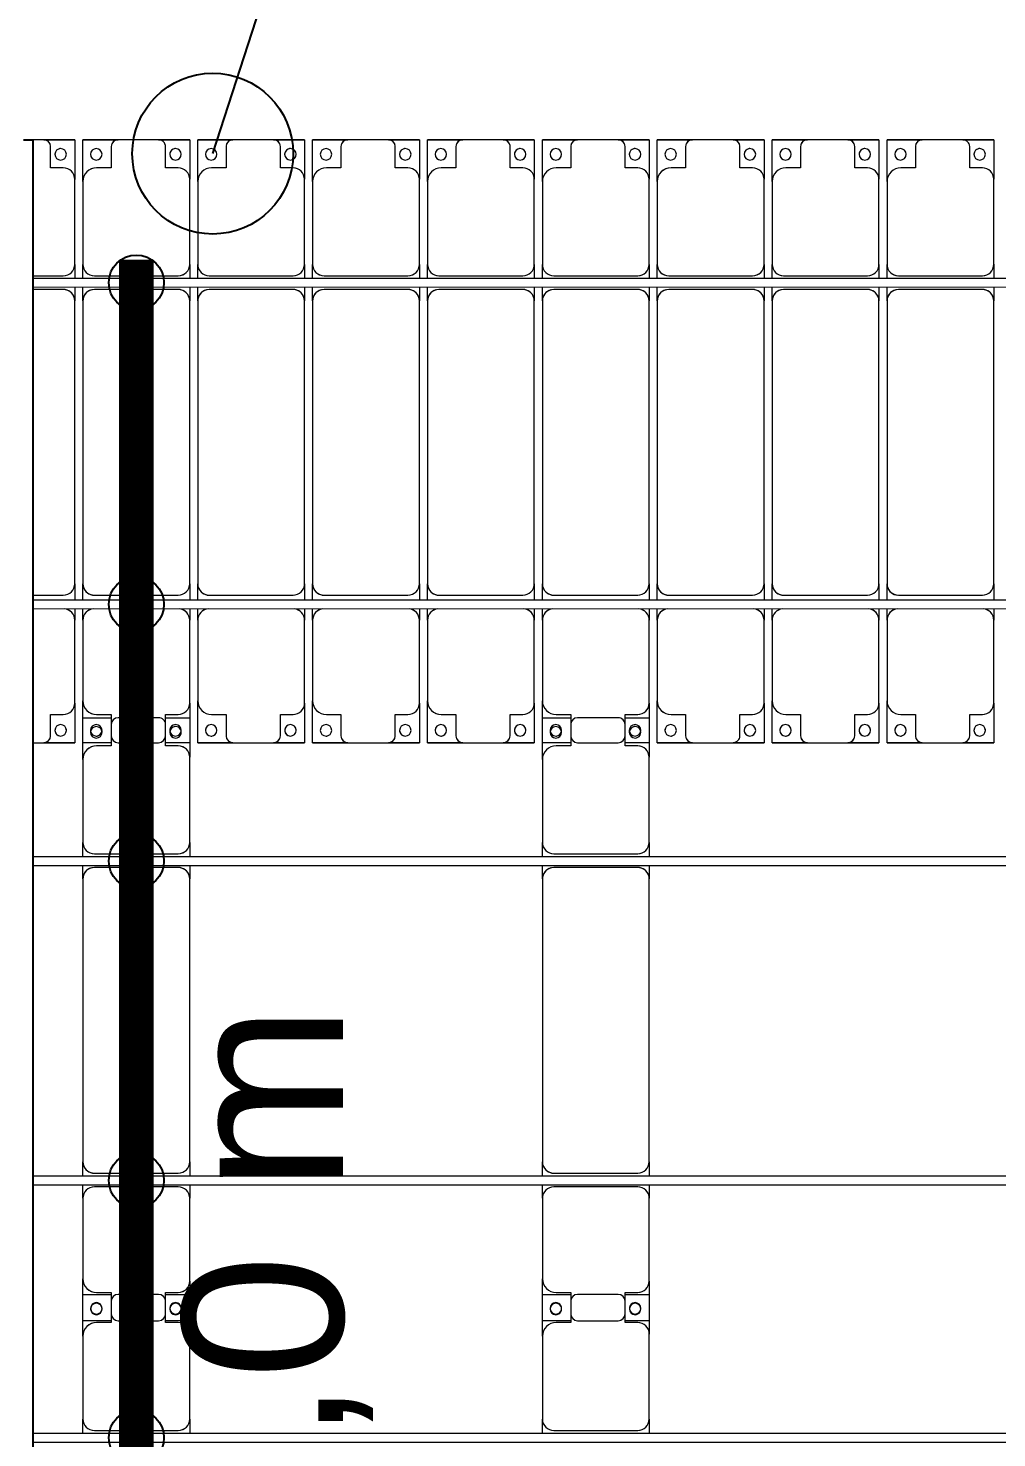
# Model space of a CAD drawing. Header units: millimetres. Extents: x -496478 to -186190, y -204059 to -87354.
# Drawn here: x -397212 to -392996, y -100933 to -94798 of the extents above; entities that cross this region are included whole.
import ezdxf

# ---------------------------------------------------------------- set-up
doc = ezdxf.new("R2010")
doc.units = ezdxf.units.MM
for name, color, linetype, lineweight in [('A-DETL-MBND', 5, 'Continuous', 9), ('A-GENM', 13, 'Continuous', 9), ('S-BEAM', 12, 'Continuous', 9)]:
    doc.layers.add(name, color=color, linetype=linetype, lineweight=lineweight)
for name, color, linetype in [('GC-BICH NEO', 6, 'Continuous'), ('GC-DAY NEO', 5, 'Continuous'), ('GC-GHI CHU', 2, 'Continuous'), ('GC-HOP 40x60 GIA CUONG', 1, 'Continuous')]:
    doc.layers.add(name, color=color, linetype=linetype)
doc.styles.add('GC_VN', font='arial.ttf')

# ---------------------------------------------------------------- blocks, each defined once
blk = doc.blocks.new('Dải phao đi lại kèm đỡ invester - DẢI PHAO ĐI LẠI-V1-BỐ TRÍ KHUNG KẾT CẤU BÈ PIN 01')
at = {"layer": 'A-DETL-MBND', "color": 8}
for p, q in [((41588.2, 1312.2), (41540, 1312.2)), ((41588.2, 1312.2), (41723.4, 1312.2)), ((41723.4, 1312.2), (41588.2, 1312.2)), ((41723.4, 1312.2), (41723.4, 1139.7)), ((41758.4, 1312.2), (41911.8, 1312.2)), ((41758.4, 1129.7), (41758.4, 1312.2)), ((41911.8, 1312.2), (41758.4, 1312.2)), ((42088.2, 1312.2), (41911.8, 1312.2)), ((42088.2, 1312.2), (42223.4, 1312.2)), ((42223.4, 1312.2), (42088.2, 1312.2)), ((42223.4, 1312.2), (42223.4, 1139.7)), ((42258.4, 1312.2), (42411.8, 1312.2)), ((42258.4, 1129.7), (42258.4, 1312.2)), ((42411.8, 1312.2), (42258.4, 1312.2)), ((42588.2, 1312.2), (42411.8, 1312.2)), ((42588.2, 1312.2), (42723.4, 1312.2)), ((42723.4, 1312.2), (42588.2, 1312.2)), ((42723.4, 1312.2), (42723.4, 1139.7)), ((42758.4, 1312.2), (42911.8, 1312.2)), ((42758.4, 1129.7), (42758.4, 1312.2)), ((42911.8, 1312.2), (42758.4, 1312.2)), ((43088.2, 1312.2), (42911.8, 1312.2)), ((43088.2, 1312.2), (43223.4, 1312.2)), ((43223.4, 1312.2), (43088.2, 1312.2)), ((43223.4, 1312.2), (43223.4, 1139.7)), ((43258.4, 1312.2), (43411.8, 1312.2)), ((43258.4, 1129.7), (43258.4, 1312.2)), ((43411.8, 1312.2), (43258.4, 1312.2)), ((43588.2, 1312.2), (43411.8, 1312.2)), ((43588.2, 1312.2), (43723.4, 1312.2)), ((43723.4, 1312.2), (43588.2, 1312.2)), ((43723.4, 1312.2), (43723.4, 1139.7)), ((43758.4, 1312.2), (43911.8, 1312.2)), ((43758.4, 1129.7), (43758.4, 1312.2)), ((43911.8, 1312.2), (43758.4, 1312.2)), ((44088.2, 1312.2), (43911.8, 1312.2)), ((44088.2, 1312.2), (44223.4, 1312.2)), ((44223.4, 1312.2), (44088.2, 1312.2)), ((44223.4, 1312.2), (44223.4, 1139.7)), ((44258.4, 1312.2), (44411.8, 1312.2)), ((44258.4, 1129.7), (44258.4, 1312.2)), ((44411.8, 1312.2), (44258.4, 1312.2)), ((44588.2, 1312.2), (44411.8, 1312.2)), ((44588.2, 1312.2), (44723.4, 1312.2)), ((44723.4, 1312.2), (44588.2, 1312.2)), ((44723.4, 1312.2), (44723.4, 1139.7)), ((44758.4, 1312.2), (44911.8, 1312.2)), ((44758.4, 1129.7), (44758.4, 1312.2)), ((44911.8, 1312.2), (44758.4, 1312.2)), ((45088.2, 1312.2), (44911.8, 1312.2)), ((45088.2, 1312.2), (45223.4, 1312.2)), ((45223.4, 1312.2), (45088.2, 1312.2)), ((45223.4, 1312.2), (45223.4, 1139.7)), ((45258.4, 1312.2), (45411.8, 1312.2)), ((45258.4, 1129.7), (45258.4, 1312.2)), ((45411.8, 1312.2), (45258.4, 1312.2)), ((45588.2, 1312.2), (45411.8, 1312.2)), ((45588.2, 1312.2), (45723.4, 1312.2)), ((45723.4, 1312.2), (45588.2, 1312.2)), ((45723.4, 1312.2), (45723.4, 1139.7)), ((41618.2, 1189.7), (41618.2, 1282.2)), ((41881.8, 1282.2), (41881.8, 1189.7)), ((42118.2, 1189.7), (42118.2, 1282.2)), ((42381.8, 1282.2), (42381.8, 1189.7)), ((42618.2, 1189.7), (42618.2, 1282.2)), ((42881.8, 1282.2), (42881.8, 1189.7)), ((43118.2, 1189.7), (43118.2, 1282.2)), ((43381.8, 1282.2), (43381.8, 1189.7)), ((43618.2, 1189.7), (43618.2, 1282.2)), ((43881.8, 1282.2), (43881.8, 1189.7)), ((44118.2, 1189.7), (44118.2, 1282.2)), ((44381.8, 1282.2), (44381.8, 1189.7)), ((44618.2, 1189.7), (44618.2, 1282.2)), ((44881.8, 1282.2), (44881.8, 1189.7)), ((45118.2, 1189.7), (45118.2, 1282.2)), ((45381.8, 1282.2), (45381.8, 1189.7)), ((45618.2, 1189.7), (45618.2, 1282.2)), ((41673.4, 1189.7), (41618.2, 1189.7)), ((41881.8, 1189.7), (41818.4, 1189.7)), ((42173.4, 1189.7), (42118.2, 1189.7)), ((42381.8, 1189.7), (42318.4, 1189.7)), ((42673.4, 1189.7), (42618.2, 1189.7)), ((42881.8, 1189.7), (42818.4, 1189.7)), ((43173.4, 1189.7), (43118.2, 1189.7)), ((43381.8, 1189.7), (43318.4, 1189.7)), ((43673.4, 1189.7), (43618.2, 1189.7)), ((43881.8, 1189.7), (43818.4, 1189.7)), ((44173.4, 1189.7), (44118.2, 1189.7)), ((44381.8, 1189.7), (44318.4, 1189.7)), ((44673.4, 1189.7), (44618.2, 1189.7)), ((44881.8, 1189.7), (44818.4, 1189.7)), ((45173.4, 1189.7), (45118.2, 1189.7)), ((45381.8, 1189.7), (45318.4, 1189.7)), ((45673.4, 1189.7), (45618.2, 1189.7)), ((41723.4, 769.7), (41723.4, 1139.7)), ((41758.4, 1129.7), (41758.4, 769.7)), ((42223.4, 769.7), (42223.4, 1139.7)), ((42258.4, 1129.7), (42258.4, 769.7)), ((42723.4, 769.7), (42723.4, 1139.7)), ((42758.4, 1129.7), (42758.4, 769.7)), ((43223.4, 769.7), (43223.4, 1139.7)), ((43258.4, 1129.7), (43258.4, 769.7)), ((43723.4, 769.7), (43723.4, 1139.7)), ((43758.4, 1129.7), (43758.4, 769.7)), ((44223.4, 769.7), (44223.4, 1139.7)), ((44258.4, 1129.7), (44258.4, 769.7)), ((44723.4, 769.7), (44723.4, 1139.7)), ((44758.4, 1129.7), (44758.4, 769.7)), ((45223.4, 769.7), (45223.4, 1139.7)), ((45258.4, 1129.7), (45258.4, 769.7)), ((45723.4, 769.7), (45723.4, 1139.7)), ((41723.4, 769.7), (41723.4, 709.7)), ((41758.4, 709.7), (41758.4, 769.7)), ((42223.4, 769.7), (42223.4, 709.7)), ((42258.4, 709.7), (42258.4, 769.7)), ((42723.4, 769.7), (42723.4, 709.7)), ((42758.4, 709.7), (42758.4, 769.7)), ((43223.4, 769.7), (43223.4, 709.7)), ((43258.4, 709.7), (43258.4, 769.7)), ((43723.4, 769.7), (43723.4, 709.7)), ((43758.4, 709.7), (43758.4, 769.7)), ((44223.4, 769.7), (44223.4, 709.7)), ((44258.4, 709.7), (44258.4, 769.7)), ((44723.4, 769.7), (44723.4, 709.7)), ((44758.4, 709.7), (44758.4, 769.7)), ((45223.4, 769.7), (45223.4, 709.7)), ((45258.4, 709.7), (45258.4, 769.7)), ((45723.4, 769.7), (45723.4, 709.7)), ((41540, 719.7), (41673.4, 719.7)), ((41808.4, 719.7), (42173.4, 719.7)), ((42308.4, 719.7), (42673.4, 719.7)), ((42808.4, 719.7), (43173.4, 719.7)), ((43308.4, 719.7), (43673.4, 719.7)), ((43808.4, 719.7), (44173.4, 719.7)), ((44308.4, 719.7), (44673.4, 719.7)), ((44808.4, 719.7), (45173.4, 719.7)), ((45308.4, 719.7), (45673.4, 719.7)), ((41673.4, 660.3), (41540, 660.3)), ((41723.4, 669.7), (41723.4, 610.3)), ((41758.4, 610.3), (41758.4, 669.7)), ((42173.4, 660.3), (41808.4, 660.3)), ((42223.4, 669.7), (42223.4, 610.3)), ((42258.4, 610.3), (42258.4, 669.7)), ((42673.4, 660.3), (42308.4, 660.3)), ((42723.4, 669.7), (42723.4, 610.3)), ((42758.4, 610.3), (42758.4, 669.7)), ((43173.4, 660.3), (42808.4, 660.3)), ((43223.4, 669.7), (43223.4, 610.3)), ((43258.4, 610.3), (43258.4, 669.7)), ((43673.4, 660.3), (43308.4, 660.3)), ((43723.4, 669.7), (43723.4, 610.3)), ((43758.4, 610.3), (43758.4, 669.7)), ((44173.4, 660.3), (43808.4, 660.3)), ((44223.4, 669.7), (44223.4, 610.3)), ((44258.4, 610.3), (44258.4, 669.7)), ((44673.4, 660.3), (44308.4, 660.3)), ((44723.4, 669.7), (44723.4, 610.3)), ((44758.4, 610.3), (44758.4, 669.7)), ((45173.4, 660.3), (44808.4, 660.3)), ((45223.4, 669.7), (45223.4, 610.3)), ((45258.4, 610.3), (45258.4, 669.7)), ((45673.4, 660.3), (45308.4, 660.3)), ((45723.4, 669.7), (45723.4, 610.3)), ((41723.4, -620.3), (41723.4, 610.3)), ((41758.4, 610.3), (41758.4, -620.3)), ((42223.4, -620.3), (42223.4, 610.3)), ((42258.4, 610.3), (42258.4, -620.3)), ((42723.4, -620.3), (42723.4, 610.3)), ((42758.4, 610.3), (42758.4, -620.3)), ((43223.4, -620.3), (43223.4, 610.3)), ((43258.4, 610.3), (43258.4, -620.3)), ((43723.4, -620.3), (43723.4, 610.3)), ((43758.4, 610.3), (43758.4, -620.3)), ((44223.4, -620.3), (44223.4, 610.3)), ((44258.4, 610.3), (44258.4, -620.3)), ((44723.4, -620.3), (44723.4, 610.3)), ((44758.4, 610.3), (44758.4, -620.3)), ((45223.4, -620.3), (45223.4, 610.3)), ((45258.4, 610.3), (45258.4, -620.3)), ((45723.4, -620.3), (45723.4, 610.3)), ((41540, -670.3), (41673.4, -670.3)), ((41723.4, -620.3), (41723.4, -690.3)), ((41758.4, -690.3), (41758.4, -620.3)), ((41808.4, -670.3), (42173.4, -670.3)), ((42223.4, -620.3), (42223.4, -690.3)), ((42258.4, -690.3), (42258.4, -620.3)), ((42308.4, -670.3), (42673.4, -670.3)), ((42723.4, -620.3), (42723.4, -690.3)), ((42758.4, -690.3), (42758.4, -620.3)), ((42808.4, -670.3), (43173.4, -670.3)), ((43223.4, -620.3), (43223.4, -690.3)), ((43258.4, -690.3), (43258.4, -620.3)), ((43308.4, -670.3), (43673.4, -670.3)), ((43723.4, -620.3), (43723.4, -690.3)), ((43758.4, -690.3), (43758.4, -620.3)), ((43808.4, -670.3), (44173.4, -670.3)), ((44223.4, -620.3), (44223.4, -690.3)), ((44258.4, -690.3), (44258.4, -620.3)), ((44308.4, -670.3), (44673.4, -670.3)), ((44723.4, -620.3), (44723.4, -690.3)), ((44758.4, -690.3), (44758.4, -620.3)), ((44808.4, -670.3), (45173.4, -670.3)), ((45223.4, -620.3), (45223.4, -690.3)), ((45258.4, -690.3), (45258.4, -620.3)), ((45308.4, -670.3), (45673.4, -670.3)), ((45723.4, -620.3), (45723.4, -690.3)), ((41723.4, -730.3), (41723.4, -779.7)), ((41758.4, -779.7), (41758.4, -730.3)), ((42223.4, -730.3), (42223.4, -779.7)), ((42258.4, -779.7), (42258.4, -730.3)), ((42723.4, -730.3), (42723.4, -779.7)), ((42758.4, -779.7), (42758.4, -730.3)), ((43223.4, -730.3), (43223.4, -779.7)), ((43258.4, -779.7), (43258.4, -730.3)), ((43723.4, -730.3), (43723.4, -779.7)), ((43758.4, -779.7), (43758.4, -730.3)), ((44223.4, -730.3), (44223.4, -779.7)), ((44258.4, -779.7), (44258.4, -730.3)), ((44723.4, -730.3), (44723.4, -779.7)), ((44758.4, -779.7), (44758.4, -730.3)), ((45223.4, -730.3), (45223.4, -779.7)), ((45258.4, -779.7), (45258.4, -730.3)), ((45723.4, -730.3), (45723.4, -779.7)), ((41723.4, -1139.7), (41723.4, -779.7)), ((41758.4, -779.7), (41758.4, -1129.7)), ((42223.4, -1139.7), (42223.4, -779.7)), ((42258.4, -779.7), (42258.4, -1129.7)), ((42723.4, -1139.7), (42723.4, -779.7)), ((42758.4, -779.7), (42758.4, -1129.7)), ((43223.4, -1139.7), (43223.4, -779.7)), ((43258.4, -779.7), (43258.4, -1129.7)), ((43723.4, -1139.7), (43723.4, -779.7)), ((43758.4, -779.7), (43758.4, -1129.7)), ((44223.4, -1139.7), (44223.4, -779.7)), ((44258.4, -779.7), (44258.4, -1129.7)), ((44723.4, -1139.7), (44723.4, -779.7)), ((44758.4, -779.7), (44758.4, -1129.7)), ((45223.4, -1139.7), (45223.4, -779.7)), ((45258.4, -779.7), (45258.4, -1129.7)), ((45723.4, -1139.7), (45723.4, -779.7)), ((41723.4, -1139.7), (41723.4, -1312.2)), ((41758.4, -1312.2), (41758.4, -1129.7)), ((42223.4, -1139.7), (42223.4, -1312.2)), ((42258.4, -1312.2), (42258.4, -1129.7)), ((42723.4, -1139.7), (42723.4, -1312.2)), ((42758.4, -1312.2), (42758.4, -1129.7)), ((43223.4, -1139.7), (43223.4, -1312.2)), ((43258.4, -1312.2), (43258.4, -1129.7)), ((43723.4, -1139.7), (43723.4, -1312.2)), ((43758.4, -1312.2), (43758.4, -1129.7)), ((44223.4, -1139.7), (44223.4, -1312.2)), ((44258.4, -1312.2), (44258.4, -1129.7)), ((44723.4, -1139.7), (44723.4, -1312.2)), ((44758.4, -1312.2), (44758.4, -1129.7)), ((45223.4, -1139.7), (45223.4, -1312.2)), ((45258.4, -1312.2), (45258.4, -1129.7)), ((45723.4, -1139.7), (45723.4, -1312.2)), ((41618.2, -1282.2), (41618.2, -1189.7)), ((41618.2, -1189.7), (41673.4, -1189.7)), ((41818.4, -1189.7), (41881.8, -1189.7)), ((41881.8, -1189.7), (41881.8, -1282.2)), ((42118.2, -1282.2), (42118.2, -1189.7)), ((42118.2, -1189.7), (42173.4, -1189.7)), ((42318.4, -1189.7), (42381.8, -1189.7)), ((42381.8, -1189.7), (42381.8, -1282.2)), ((42618.2, -1282.2), (42618.2, -1189.7)), ((42618.2, -1189.7), (42673.4, -1189.7)), ((42818.4, -1189.7), (42881.8, -1189.7)), ((42881.8, -1189.7), (42881.8, -1282.2)), ((43118.2, -1282.2), (43118.2, -1189.7)), ((43118.2, -1189.7), (43173.4, -1189.7)), ((43318.4, -1189.7), (43381.8, -1189.7)), ((43381.8, -1189.7), (43381.8, -1282.2)), ((43618.2, -1282.2), (43618.2, -1189.7)), ((43618.2, -1189.7), (43673.4, -1189.7)), ((43818.4, -1189.7), (43881.8, -1189.7)), ((43881.8, -1189.7), (43881.8, -1282.2)), ((44118.2, -1282.2), (44118.2, -1189.7)), ((44118.2, -1189.7), (44173.4, -1189.7)), ((44318.4, -1189.7), (44381.8, -1189.7)), ((44381.8, -1189.7), (44381.8, -1282.2)), ((44618.2, -1282.2), (44618.2, -1189.7)), ((44618.2, -1189.7), (44673.4, -1189.7)), ((44818.4, -1189.7), (44881.8, -1189.7)), ((44881.8, -1189.7), (44881.8, -1282.2)), ((45118.2, -1282.2), (45118.2, -1189.7)), ((45118.2, -1189.7), (45173.4, -1189.7)), ((45318.4, -1189.7), (45381.8, -1189.7)), ((45381.8, -1189.7), (45381.8, -1282.2)), ((45618.2, -1282.2), (45618.2, -1189.7)), ((45618.2, -1189.7), (45673.4, -1189.7)), ((41540, -1312.2), (41588.2, -1312.2)), ((41723.4, -1312.2), (41588.2, -1312.2)), ((41588.2, -1312.2), (41723.4, -1312.2)), ((41881.8, -1312.2), (41758.4, -1312.2)), ((41911.8, -1312.2), (42088.2, -1312.2)), ((42223.4, -1312.2), (42118.2, -1312.2)), ((42411.8, -1312.2), (42258.4, -1312.2)), ((42258.4, -1312.2), (42411.8, -1312.2)), ((42411.8, -1312.2), (42588.2, -1312.2)), ((42723.4, -1312.2), (42588.2, -1312.2)), ((42588.2, -1312.2), (42723.4, -1312.2)), ((42911.8, -1312.2), (42758.4, -1312.2)), ((42758.4, -1312.2), (42911.8, -1312.2)), ((42911.8, -1312.2), (43088.2, -1312.2)), ((43223.4, -1312.2), (43088.2, -1312.2)), ((43088.2, -1312.2), (43223.4, -1312.2)), ((43411.8, -1312.2), (43258.4, -1312.2)), ((43258.4, -1312.2), (43411.8, -1312.2)), ((43411.8, -1312.2), (43588.2, -1312.2)), ((43723.4, -1312.2), (43588.2, -1312.2)), ((43588.2, -1312.2), (43723.4, -1312.2)), ((43881.8, -1312.2), (43758.4, -1312.2)), ((43911.8, -1312.2), (44088.2, -1312.2)), ((44223.4, -1312.2), (44118.2, -1312.2)), ((44411.8, -1312.2), (44258.4, -1312.2)), ((44258.4, -1312.2), (44411.8, -1312.2)), ((44411.8, -1312.2), (44588.2, -1312.2)), ((44723.4, -1312.2), (44588.2, -1312.2)), ((44588.2, -1312.2), (44723.4, -1312.2)), ((44911.8, -1312.2), (44758.4, -1312.2)), ((44758.4, -1312.2), (44911.8, -1312.2)), ((44911.8, -1312.2), (45088.2, -1312.2)), ((45223.4, -1312.2), (45088.2, -1312.2)), ((45088.2, -1312.2), (45223.4, -1312.2)), ((45411.8, -1312.2), (45258.4, -1312.2)), ((45258.4, -1312.2), (45411.8, -1312.2)), ((45411.8, -1312.2), (45588.2, -1312.2)), ((45723.4, -1312.2), (45588.2, -1312.2)), ((45588.2, -1312.2), (45723.4, -1312.2))]:
    blk.add_line(p, q, dxfattribs=at)
for centre, radius, start, end in [((41588.2, 1282.2), 30, 0, 90), ((41588.2, 1282.2), 30, 75, 90), ((41588.2, 1282.2), 30, 15, 90), ((41588.2, 1282.2), 30, 75, 90), ((41911.8, 1282.2), 30, 90, 180), ((41911.8, 1282.2), 30, 90, 165), ((41911.8, 1282.2), 30, 90, 105), ((41911.8, 1282.2), 30, 90, 105), ((42088.2, 1282.2), 30, 360, 90), ((42088.2, 1282.2), 30, 75, 80.13215), ((42088.2, 1282.2), 30, 15, 80.13215), ((42088.2, 1282.2), 30, 75, 80.13215), ((42411.8, 1282.2), 30, 90, 180), ((42411.8, 1282.2), 30, 90, 165), ((42411.8, 1282.2), 30, 90, 105), ((42411.8, 1282.2), 30, 90, 105), ((42588.2, 1282.2), 30, 360, 90), ((42588.2, 1282.2), 30, 75, 90), ((42588.2, 1282.2), 30, 15, 90), ((42588.2, 1282.2), 30, 75, 90), ((42911.8, 1282.2), 30, 90, 180), ((42911.8, 1282.2), 30, 90, 165), ((42911.8, 1282.2), 30, 90, 105), ((42911.8, 1282.2), 30, 90, 105), ((43088.2, 1282.2), 30, 0, 90), ((43088.2, 1282.2), 30, 75, 90), ((43088.2, 1282.2), 30, 15, 90), ((43088.2, 1282.2), 30, 75, 90), ((43411.8, 1282.2), 30, 90, 180), ((43411.8, 1282.2), 30, 90, 165), ((43411.8, 1282.2), 30, 90, 105), ((43411.8, 1282.2), 30, 90, 105), ((43588.2, 1282.2), 30, 360, 90), ((43588.2, 1282.2), 30, 75, 90), ((43588.2, 1282.2), 30, 15, 90), ((43588.2, 1282.2), 30, 75, 90), ((43911.8, 1282.2), 30, 90, 180), ((43911.8, 1282.2), 30, 90, 165), ((43911.8, 1282.2), 30, 90, 105), ((43911.8, 1282.2), 30, 90, 105), ((44088.2, 1282.2), 30, 360, 90), ((44088.2, 1282.2), 30, 75, 90), ((44088.2, 1282.2), 30, 15, 90), ((44088.2, 1282.2), 30, 75, 90), ((44411.8, 1282.2), 30, 90, 180), ((44411.8, 1282.2), 30, 90, 165), ((44411.8, 1282.2), 30, 90, 105), ((44411.8, 1282.2), 30, 90, 105), ((44588.2, 1282.2), 30, 0, 90), ((44588.2, 1282.2), 30, 75, 90), ((44588.2, 1282.2), 30, 15, 90), ((44588.2, 1282.2), 30, 75, 90), ((44911.8, 1282.2), 30, 90, 180), ((44911.8, 1282.2), 30, 90, 165), ((44911.8, 1282.2), 30, 90, 105), ((44911.8, 1282.2), 30, 90, 105), ((45088.2, 1282.2), 30, 0, 90), ((45088.2, 1282.2), 30, 75, 90), ((45088.2, 1282.2), 30, 15, 90), ((45088.2, 1282.2), 30, 75, 90), ((45411.8, 1282.2), 30, 90, 180), ((45411.8, 1282.2), 30, 90, 165), ((45411.8, 1282.2), 30, 90, 105), ((45411.8, 1282.2), 30, 90, 105), ((45588.2, 1282.2), 30, 360, 90), ((45588.2, 1282.2), 30, 75, 90), ((45588.2, 1282.2), 30, 15, 90), ((45588.2, 1282.2), 30, 75, 90), ((41661.8, 1248.6), 25, 90, 270), ((41661.8, 1248.6), 25, 150, 180), ((41661.8, 1248.6), 25, 120, 135), ((41661.8, 1248.6), 25, 90, 105), ((41661.8, 1248.6), 25, 270, 90), ((41816.8, 1248.6), 25, 90, 270), ((41816.8, 1248.6), 25, 270, 90), ((42161.8, 1248.6), 25, 90, 270), ((42161.8, 1248.6), 25, 150, 180), ((42161.8, 1248.6), 25, 120, 135), ((42161.8, 1248.6), 25, 90, 105), ((42161.8, 1248.6), 25, 270, 90), ((42316.8, 1248.6), 25, 90, 270), ((42316.8, 1248.6), 25, 270, 90), ((42661.8, 1248.6), 25, 90, 270), ((42661.8, 1248.6), 25, 150, 180), ((42661.8, 1248.6), 25, 120, 135), ((42661.8, 1248.6), 25, 90, 105), ((42661.8, 1248.6), 25, 270, 90), ((42816.8, 1248.6), 25, 90, 270), ((42816.8, 1248.6), 25, 270, 90), ((43161.8, 1248.6), 25, 90, 270), ((43161.8, 1248.6), 25, 150, 180), ((43161.8, 1248.6), 25, 120, 135), ((43161.8, 1248.6), 25, 90, 105), ((43161.8, 1248.6), 25, 270, 90), ((43316.8, 1248.6), 25, 90, 270), ((43316.8, 1248.6), 25, 270, 90), ((43661.8, 1248.6), 25, 90, 270), ((43661.8, 1248.6), 25, 150, 180), ((43661.8, 1248.6), 25, 120, 135), ((43661.8, 1248.6), 25, 90, 105), ((43661.8, 1248.6), 25, 270, 90), ((43816.8, 1248.6), 25, 90, 270), ((43816.8, 1248.6), 25, 270, 90), ((44161.8, 1248.6), 25, 90, 270), ((44161.8, 1248.6), 25, 150, 180), ((44161.8, 1248.6), 25, 120, 135), ((44161.8, 1248.6), 25, 90, 105), ((44161.8, 1248.6), 25, 270, 90), ((44316.8, 1248.6), 25, 90, 270), ((44316.8, 1248.6), 25, 270, 90), ((44661.8, 1248.6), 25, 90, 270), ((44661.8, 1248.6), 25, 150, 180), ((44661.8, 1248.6), 25, 120, 135), ((44661.8, 1248.6), 25, 90, 105), ((44661.8, 1248.6), 25, 270, 90), ((44816.8, 1248.6), 25, 90, 270), ((44816.8, 1248.6), 25, 270, 90), ((45161.8, 1248.6), 25, 90, 270), ((45161.8, 1248.6), 25, 150, 180), ((45161.8, 1248.6), 25, 120, 135), ((45161.8, 1248.6), 25, 90, 105), ((45161.8, 1248.6), 25, 270, 90), ((45316.8, 1248.6), 25, 90, 270), ((45316.8, 1248.6), 25, 270, 90), ((45661.8, 1248.6), 25, 90, 270), ((45661.8, 1248.6), 25, 150, 180), ((45661.8, 1248.6), 25, 120, 135), ((45661.8, 1248.6), 25, 90, 105), ((45661.8, 1248.6), 25, 270, 90), ((41673.4, 1139.7), 50, 0, 90), ((41673.4, 1139.7), 50, 45, 90), ((41818.4, 1129.7), 60, 90, 180), ((41818.4, 1129.7), 60, 90, 135), ((42173.4, 1139.7), 50, 0, 90), ((42173.4, 1139.7), 50, 45, 90), ((42318.4, 1129.7), 60, 90, 180), ((42318.4, 1129.7), 60, 90, 135), ((42673.4, 1139.7), 50, 0, 90), ((42673.4, 1139.7), 50, 45, 90), ((42818.4, 1129.7), 60, 90, 180), ((42818.4, 1129.7), 60, 90, 135), ((43173.4, 1139.7), 50, 360, 90), ((43173.4, 1139.7), 50, 45, 90), ((43318.4, 1129.7), 60, 90, 180), ((43318.4, 1129.7), 60, 90, 135), ((43673.4, 1139.7), 50, 0, 90), ((43673.4, 1139.7), 50, 45, 90), ((43818.4, 1129.7), 60, 90, 180), ((43818.4, 1129.7), 60, 90, 135), ((44173.4, 1139.7), 50, 360, 90), ((44173.4, 1139.7), 50, 45, 90), ((44318.4, 1129.7), 60, 90, 180), ((44318.4, 1129.7), 60, 90, 135), ((44673.4, 1139.7), 50, 360, 90), ((44673.4, 1139.7), 50, 45, 90), ((44818.4, 1129.7), 60, 90, 180), ((44818.4, 1129.7), 60, 90, 135), ((45173.4, 1139.7), 50, 0, 90), ((45173.4, 1139.7), 50, 45, 90), ((45318.4, 1129.7), 60, 90, 180), ((45318.4, 1129.7), 60, 90, 135), ((45673.4, 1139.7), 50, 0, 90), ((45673.4, 1139.7), 50, 45, 90), ((41673.4, 769.7), 50, 270, 0), ((41808.4, 769.7), 50, 180, 270), ((42173.4, 769.7), 50, 270, 360), ((42308.4, 769.7), 50, 180, 270), ((42673.4, 769.7), 50, 270, 360), ((42808.4, 769.7), 50, 180, 270), ((43173.4, 769.7), 50, 270, 0), ((43308.4, 769.7), 50, 180, 270), ((43673.4, 769.7), 50, 270, 360), ((43808.4, 769.7), 50, 180, 270), ((44173.4, 769.7), 50, 270, 360), ((44308.4, 769.7), 50, 180, 270), ((44673.4, 769.7), 50, 270, 360), ((44808.4, 769.7), 50, 180, 270), ((45173.4, 769.7), 50, 270, 0), ((45308.4, 769.7), 50, 180, 270), ((45673.4, 769.7), 50, 270, 360), ((41673.4, 769.7), 50, 270, 315), ((41808.4, 769.7), 50, 225, 270), ((42173.4, 769.7), 50, 270, 315), ((42308.4, 769.7), 50, 225, 270), ((42673.4, 769.7), 50, 270, 315), ((42808.4, 769.7), 50, 225, 270), ((43173.4, 769.7), 50, 270, 315), ((43308.4, 769.7), 50, 225, 270), ((43673.4, 769.7), 50, 270, 315), ((43808.4, 769.7), 50, 225, 270), ((44173.4, 769.7), 50, 270, 315), ((44308.4, 769.7), 50, 225, 270), ((44673.4, 769.7), 50, 270, 315), ((44808.4, 769.7), 50, 225, 270), ((45173.4, 769.7), 50, 270, 315), ((45308.4, 769.7), 50, 225, 266.19654), ((45673.4, 769.7), 50, 270, 315), ((41673.4, 610.3), 50, 0, 90), ((41673.4, 610.3), 50, 15, 90), ((41808.4, 610.3), 50, 90, 180), ((41808.4, 610.3), 50, 105, 180), ((42173.4, 610.3), 50, 0, 90), ((42173.4, 610.3), 50, 15, 90), ((42308.4, 610.3), 50, 90, 180), ((42308.4, 610.3), 50, 105, 180), ((42673.4, 610.3), 50, 0, 90), ((42673.4, 610.3), 50, 15, 90), ((42808.4, 610.3), 50, 90, 180), ((42808.4, 610.3), 50, 105, 180), ((43173.4, 610.3), 50, 0, 90), ((43173.4, 610.3), 50, 15, 90), ((43308.4, 610.3), 50, 90, 180), ((43308.4, 610.3), 50, 105, 180), ((43673.4, 610.3), 50, 360, 90), ((43673.4, 610.3), 50, 15, 90), ((43808.4, 610.3), 50, 90, 180), ((43808.4, 610.3), 50, 105, 180), ((44173.4, 610.3), 50, 0, 90), ((44173.4, 610.3), 50, 15, 90), ((44308.4, 610.3), 50, 90, 180), ((44308.4, 610.3), 50, 105, 180), ((44673.4, 610.3), 50, 0, 90), ((44673.4, 610.3), 50, 15, 90), ((44808.4, 610.3), 50, 90, 180), ((44808.4, 610.3), 50, 105, 180), ((45173.4, 610.3), 50, 0, 90), ((45173.4, 610.3), 50, 15, 90), ((45308.4, 610.3), 50, 90, 180), ((45308.4, 610.3), 50, 105, 180), ((45673.4, 610.3), 50, 360, 90), ((45673.4, 610.3), 50, 15, 90), ((41673.4, -620.3), 50, 270, 0), ((41673.4, -620.3), 50, 270, 0), ((41808.4, -620.3), 50, 180, 270), ((41808.4, -620.3), 50, 195, 270), ((42173.4, -620.3), 50, 270, 0), ((42173.4, -620.3), 50, 270, 0), ((42308.4, -620.3), 50, 180, 270), ((42308.4, -620.3), 50, 195, 270), ((42673.4, -620.3), 50, 270, 0), ((42673.4, -620.3), 50, 270, 0), ((42808.4, -620.3), 50, 180, 270), ((42808.4, -620.3), 50, 195, 270), ((43173.4, -620.3), 50, 270, 0), ((43173.4, -620.3), 50, 270, 0), ((43308.4, -620.3), 50, 180, 270), ((43308.4, -620.3), 50, 195, 270), ((43673.4, -620.3), 50, 270, 0), ((43673.4, -620.3), 50, 270, 0), ((43808.4, -620.3), 50, 180, 270), ((43808.4, -620.3), 50, 195, 270), ((44173.4, -620.3), 50, 270, 0), ((44173.4, -620.3), 50, 270, 0), ((44308.4, -620.3), 50, 180, 270), ((44308.4, -620.3), 50, 195, 270), ((44673.4, -620.3), 50, 270, 0), ((44673.4, -620.3), 50, 270, 0), ((44808.4, -620.3), 50, 180, 270), ((44808.4, -620.3), 50, 195, 270), ((45173.4, -620.3), 50, 270, 0), ((45173.4, -620.3), 50, 270, 0), ((45308.4, -620.3), 50, 180, 270), ((45308.4, -620.3), 50, 195, 266.17521), ((45673.4, -620.3), 50, 270, 0), ((45673.4, -620.3), 50, 270, 0), ((41673.4, -779.7), 50, 0, 84.20194), ((41673.4, -779.7), 50, 45, 84.20194), ((41808.4, -779.7), 50, 95.79806, 180), ((41808.4, -779.7), 50, 95.79806, 135), ((42173.4, -779.7), 50, 0, 84.20194), ((42173.4, -779.7), 50, 45, 84.20194), ((42308.4, -779.7), 50, 95.79806, 180), ((42308.4, -779.7), 50, 95.79806, 135), ((42673.4, -779.7), 50, 0, 84.20194), ((42673.4, -779.7), 50, 45, 84.20194), ((42808.4, -779.7), 50, 95.79806, 180), ((42808.4, -779.7), 50, 95.79806, 135), ((43173.4, -779.7), 50, 0, 84.20194), ((43173.4, -779.7), 50, 45, 84.20194), ((43308.4, -779.7), 50, 95.79806, 180), ((43308.4, -779.7), 50, 95.79806, 135), ((43673.4, -779.7), 50, 0, 84.20194), ((43673.4, -779.7), 50, 45, 84.20194), ((43808.4, -779.7), 50, 95.79806, 180), ((43808.4, -779.7), 50, 95.79806, 135), ((44173.4, -779.7), 50, 0, 84.20194), ((44173.4, -779.7), 50, 45, 84.20194), ((44308.4, -779.7), 50, 95.79806, 180), ((44308.4, -779.7), 50, 95.79806, 135), ((44673.4, -779.7), 50, 360, 84.20194), ((44673.4, -779.7), 50, 45, 84.20194), ((44808.4, -779.7), 50, 95.79806, 180), ((44808.4, -779.7), 50, 95.79806, 135), ((45173.4, -779.7), 50, 0, 84.20194), ((45173.4, -779.7), 50, 45, 84.20194), ((45308.4, -779.7), 50, 95.79806, 180), ((45308.4, -779.7), 50, 95.79806, 135), ((45673.4, -779.7), 50, 0, 84.20194), ((45673.4, -779.7), 50, 45, 84.20194), ((41673.4, -1139.7), 50, 270, 0), ((41818.4, -1129.7), 60, 180, 270), ((42173.4, -1139.7), 50, 270, 0), ((42318.4, -1129.7), 60, 180, 270), ((42673.4, -1139.7), 50, 270, 0), ((42818.4, -1129.7), 60, 180, 270), ((43173.4, -1139.7), 50, 270, 0), ((43318.4, -1129.7), 60, 180, 270), ((43673.4, -1139.7), 50, 270, 0), ((43818.4, -1129.7), 60, 180, 270), ((44173.4, -1139.7), 50, 270, 0), ((44318.4, -1129.7), 60, 180, 270), ((44673.4, -1139.7), 50, 270, 0), ((44818.4, -1129.7), 60, 180, 270), ((45173.4, -1139.7), 50, 270, 0), ((45318.4, -1129.7), 60, 180, 270), ((45673.4, -1139.7), 50, 270, 0), ((41673.4, -1139.7), 50, 270, 315), ((41818.4, -1129.7), 60, 225, 270), ((42173.4, -1139.7), 50, 270, 315), ((42318.4, -1129.7), 60, 225, 270), ((42673.4, -1139.7), 50, 270, 315), ((42818.4, -1129.7), 60, 225, 270), ((43173.4, -1139.7), 50, 270, 315), ((43318.4, -1129.7), 60, 225, 270), ((43673.4, -1139.7), 50, 270, 315), ((43818.4, -1129.7), 60, 225, 270), ((44173.4, -1139.7), 50, 270, 315), ((44318.4, -1129.7), 60, 225, 270), ((44673.4, -1139.7), 50, 270, 315), ((44818.4, -1129.7), 60, 225, 270), ((45173.4, -1139.7), 50, 270, 315), ((45318.4, -1129.7), 60, 225, 270), ((45673.4, -1139.7), 50, 270, 315), ((41588.2, -1282.2), 30, 270, 360), ((41661.8, -1258.6), 25, 90, 270), ((41661.8, -1258.6), 25, 165, 270), ((41661.8, -1258.6), 25, 270, 90), ((41661.8, -1258.6), 25, 0, 15), ((41816.8, -1258.6), 25, 90, 270), ((41816.8, -1258.6), 25, 270, 90), ((41816.8, -1258.6), 25, 270, 285), ((41911.8, -1282.2), 30, 180, 270), ((42088.2, -1282.2), 30, 270, 360), ((42161.8, -1258.6), 25, 90, 270), ((42161.8, -1258.6), 25, 165, 270), ((42161.8, -1258.6), 25, 270, 90), ((42316.8, -1258.6), 25, 90, 270), ((42316.8, -1258.6), 25, 165, 180), ((42316.8, -1258.6), 25, 270, 90), ((42316.8, -1258.6), 25, 270, 285), ((42411.8, -1282.2), 30, 180, 270), ((42588.2, -1282.2), 30, 270, 0), ((42661.8, -1258.6), 25, 90, 270), ((42661.8, -1258.6), 25, 165, 270), ((42661.8, -1258.6), 25, 270, 90), ((42661.8, -1258.6), 25, 0, 15), ((42816.8, -1258.6), 25, 90, 270), ((42816.8, -1258.6), 25, 165, 180), ((42816.8, -1258.6), 25, 270, 90), ((42816.8, -1258.6), 25, 270, 285), ((42911.8, -1282.2), 30, 180, 270), ((43088.2, -1282.2), 30, 270, 360), ((43161.8, -1258.6), 25, 90, 270), ((43161.8, -1258.6), 25, 165, 270), ((43161.8, -1258.6), 25, 270, 90), ((43161.8, -1258.6), 25, 360, 15), ((43316.8, -1258.6), 25, 90, 270), ((43316.8, -1258.6), 25, 165, 180), ((43316.8, -1258.6), 25, 270, 90), ((43316.8, -1258.6), 25, 270, 285), ((43411.8, -1282.2), 30, 180, 270), ((43588.2, -1282.2), 30, 270, 360), ((43661.8, -1258.6), 25, 90, 270), ((43661.8, -1258.6), 25, 165, 270), ((43661.8, -1258.6), 25, 270, 90), ((43661.8, -1258.6), 25, 360, 15), ((43816.8, -1258.6), 25, 90, 270), ((43816.8, -1258.6), 25, 270, 90), ((43816.8, -1258.6), 25, 270, 285), ((43911.8, -1282.2), 30, 180, 270), ((44088.2, -1282.2), 30, 270, 360), ((44161.8, -1258.6), 25, 90, 270), ((44161.8, -1258.6), 25, 165, 270), ((44161.8, -1258.6), 25, 270, 90), ((44316.8, -1258.6), 25, 90, 270), ((44316.8, -1258.6), 25, 165, 180), ((44316.8, -1258.6), 25, 270, 90), ((44316.8, -1258.6), 25, 270, 285), ((44411.8, -1282.2), 30, 180, 270), ((44588.2, -1282.2), 30, 270, 0), ((44661.8, -1258.6), 25, 90, 270), ((44661.8, -1258.6), 25, 165, 270), ((44661.8, -1258.6), 25, 270, 90), ((44661.8, -1258.6), 25, 360, 15), ((44816.8, -1258.6), 25, 90, 270), ((44816.8, -1258.6), 25, 165, 180), ((44816.8, -1258.6), 25, 270, 90), ((44816.8, -1258.6), 25, 270, 285), ((44911.8, -1282.2), 30, 180, 270), ((45088.2, -1282.2), 30, 270, 360), ((45161.8, -1258.6), 25, 90, 270), ((45161.8, -1258.6), 25, 165, 270), ((45161.8, -1258.6), 25, 270, 90), ((45161.8, -1258.6), 25, 360, 15), ((45316.8, -1258.6), 25, 90, 270), ((45316.8, -1258.6), 25, 165, 180), ((45316.8, -1258.6), 25, 270, 90), ((45316.8, -1258.6), 25, 270, 285), ((45411.8, -1282.2), 30, 180, 270), ((45588.2, -1282.2), 30, 270, 360), ((45661.8, -1258.6), 25, 90, 270), ((45661.8, -1258.6), 25, 165, 270), ((45661.8, -1258.6), 25, 270, 90), ((45661.8, -1258.6), 25, 360, 15), ((41588.2, -1282.2), 30, 270, 345), ((41588.2, -1282.2), 30, 270, 285), ((41588.2, -1282.2), 30, 270, 285), ((41588.2, -1282.2), 30, 315, 330), ((41588.2, -1282.2), 30, 315, 330), ((42411.8, -1282.2), 30, 195, 270), ((42411.8, -1282.2), 30, 255, 270), ((42411.8, -1282.2), 30, 255, 270), ((42588.2, -1282.2), 30, 270, 345), ((42588.2, -1282.2), 30, 270, 285), ((42588.2, -1282.2), 30, 270, 285), ((42588.2, -1282.2), 30, 315, 330), ((42588.2, -1282.2), 30, 315, 330), ((42911.8, -1282.2), 30, 195, 270), ((42911.8, -1282.2), 30, 255, 270), ((42911.8, -1282.2), 30, 255, 270), ((43088.2, -1282.2), 30, 270, 345), ((43088.2, -1282.2), 30, 270, 285), ((43088.2, -1282.2), 30, 270, 285), ((43088.2, -1282.2), 30, 315, 330), ((43088.2, -1282.2), 30, 315, 330), ((43411.8, -1282.2), 30, 195, 270), ((43411.8, -1282.2), 30, 255, 270), ((43411.8, -1282.2), 30, 255, 270), ((43588.2, -1282.2), 30, 270, 345), ((43588.2, -1282.2), 30, 270, 285), ((43588.2, -1282.2), 30, 270, 285), ((43588.2, -1282.2), 30, 315, 330), ((43588.2, -1282.2), 30, 315, 330), ((44411.8, -1282.2), 30, 195, 270), ((44411.8, -1282.2), 30, 255, 270), ((44411.8, -1282.2), 30, 255, 270), ((44588.2, -1282.2), 30, 270, 345), ((44588.2, -1282.2), 30, 270, 285), ((44588.2, -1282.2), 30, 270, 285), ((44588.2, -1282.2), 30, 315, 330), ((44588.2, -1282.2), 30, 315, 330), ((44911.8, -1282.2), 30, 195, 270), ((44911.8, -1282.2), 30, 255, 270), ((44911.8, -1282.2), 30, 255, 270), ((45088.2, -1282.2), 30, 270, 345), ((45088.2, -1282.2), 30, 270, 285), ((45088.2, -1282.2), 30, 270, 285), ((45088.2, -1282.2), 30, 315, 330), ((45088.2, -1282.2), 30, 315, 330), ((45411.8, -1282.2), 30, 195, 270), ((45411.8, -1282.2), 30, 255, 270), ((45411.8, -1282.2), 30, 255, 270), ((45588.2, -1282.2), 30, 270, 345), ((45588.2, -1282.2), 30, 270, 285), ((45588.2, -1282.2), 30, 270, 285), ((45588.2, -1282.2), 30, 315, 330), ((45588.2, -1282.2), 30, 315, 330)]:
    blk.add_arc(centre, radius, start, end, dxfattribs=at)
blk = doc.blocks.new('Dai phao do pin - DẢI PHAO ĐỠ PIN-V22-BỐ TRÍ KHUNG KẾT CẤU BÈ PIN 01')
at = {"layer": 'A-DETL-MBND', "color": 8}
for p, q in [((65968, 241.6), (66029.7, 241.6)), ((65979.7, 191.6), (65979.7, -173.4)), ((66389.7, 241.6), (66029.7, 241.6)), ((66389.7, 241.6), (66572.2, 241.6)), ((66457.8, 241.6), (66640.3, 241.6)), ((66457.8, 118.2), (66457.8, 241.6)), ((66572.2, 241.6), (66572.2, 118.2)), ((66990.3, 241.6), (66640.3, 241.6)), ((66990.3, 241.6), (67048, 241.6)), ((67040.3, -173.4), (67040.3, 191.6)), ((67088, 241.6), (67149.7, 241.6)), ((67099.7, 191.6), (67099.7, -173.4)), ((68380.3, 241.6), (67149.7, 241.6)), ((68380.3, 241.6), (68438, 241.6)), ((68430.3, -173.4), (68430.3, 191.6)), ((68478, 241.6), (68539.7, 241.6)), ((68489.7, 191.6), (68489.7, -173.4)), ((68899.7, 241.6), (68539.7, 241.6)), ((68899.7, 241.6), (69082.2, 241.6)), ((69082.2, 241.6), (69082.2, 118.2)), ((66449.7, 118.2), (66449.7, 181.6)), ((66580.3, 181.6), (66580.3, 118.2)), ((68959.7, 118.2), (68959.7, 181.6)), ((66542.2, 118.2), (66449.7, 118.2)), ((66457.8, 88.2), (66457.8, -88.2)), ((66580.3, 118.2), (66487.8, 118.2)), ((66572.2, -88.2), (66572.2, 88.2)), ((69052.2, 118.2), (68959.7, 118.2)), ((69082.2, -88.2), (69082.2, 88.2)), ((66449.7, -173.4), (66449.7, -118.2)), ((66449.7, -118.2), (66542.2, -118.2)), ((66457.8, -223.4), (66457.8, -118.2)), ((66487.8, -118.2), (66580.3, -118.2)), ((66572.2, -118.2), (66572.2, -223.4)), ((66580.3, -118.2), (66580.3, -173.4)), ((68959.7, -173.4), (68959.7, -118.2)), ((68959.7, -118.2), (69052.2, -118.2)), ((69082.2, -118.2), (69082.2, -223.4)), ((66029.7, -223.4), (65968, -223.4)), ((66029.7, -223.4), (66399.7, -223.4)), ((66572.2, -223.4), (66399.7, -223.4)), ((66630.3, -223.4), (66457.8, -223.4)), ((66630.3, -223.4), (66990.3, -223.4)), ((67048, -223.4), (66990.3, -223.4)), ((67149.7, -223.4), (67088, -223.4)), ((67149.7, -223.4), (68380.3, -223.4)), ((68438, -223.4), (68380.3, -223.4)), ((68539.7, -223.4), (68478, -223.4)), ((68539.7, -223.4), (68909.7, -223.4)), ((69082.2, -223.4), (68909.7, -223.4))]:
    blk.add_line(p, q, dxfattribs=at)
for centre, radius, start, end in [((66029.7, 191.6), 50, 90, 180), ((66029.7, 191.6), 50, 135, 180), ((66389.7, 181.6), 60, 0, 90), ((66389.7, 181.6), 60, 0, 45), ((66508.6, 183.2), 25, 0, 180), ((66511.4, 183.2), 25, 0, 180), ((66640.3, 181.6), 60, 90, 180), ((66640.3, 181.6), 60, 135, 180), ((66990.3, 191.6), 50, 0, 90), ((66990.3, 191.6), 50, 0, 45), ((67149.7, 191.6), 50, 90, 180), ((67149.7, 191.6), 50, 105, 180), ((68380.3, 191.6), 50, 0, 90), ((68380.3, 191.6), 50, 15, 90), ((68539.7, 191.6), 50, 90, 180), ((68539.7, 191.6), 50, 135, 180), ((68899.7, 181.6), 60, 0, 90), ((68899.7, 181.6), 60, 0, 45), ((69018.6, 183.2), 25, 0, 180), ((66508.6, 183.2), 25, 180, 0), ((66511.4, 183.2), 25, 180, 0), ((66511.4, 183.2), 25, 180, 195), ((69018.6, 183.2), 25, 180, 360), ((66487.8, 88.2), 30, 90, 180), ((66542.2, 88.2), 30, 360, 90), ((69052.2, 88.2), 30, 0, 90), ((66487.8, -88.2), 30, 180, 270), ((66542.2, -88.2), 30, 270, 360), ((69052.2, -88.2), 30, 270, 0), ((66029.7, -173.4), 50, 180, 270), ((66029.7, -173.4), 50, 180, 225), ((66399.7, -173.4), 50, 270, 0), ((66399.7, -173.4), 50, 315, 0), ((66508.6, -161.8), 25, 0, 180), ((66508.6, -161.8), 25, 180, 0), ((66511.4, -161.8), 25, 0, 180), ((66511.4, -161.8), 25, 120, 180), ((66511.4, -161.8), 25, 180, 360), ((66511.4, -161.8), 25, 75, 105), ((66508.6, -161.8), 25, 75, 90), ((66508.6, -161.8), 25, 30, 45), ((66508.6, -161.8), 25, 0, 15), ((66630.3, -173.4), 50, 180, 270), ((66630.3, -173.4), 50, 180, 225), ((66990.3, -173.4), 50, 270, 0), ((66990.3, -173.4), 50, 315, 360), ((67149.7, -173.4), 50, 180, 270), ((67149.7, -173.4), 50, 180, 270), ((68380.3, -173.4), 50, 270, 0), ((68380.3, -173.4), 50, 285, 0), ((68539.7, -173.4), 50, 180, 270), ((68539.7, -173.4), 50, 180, 225), ((68909.7, -173.4), 50, 270, 360), ((68909.7, -173.4), 50, 315, 360), ((69018.6, -161.8), 25, 0, 180), ((69018.6, -161.8), 25, 180, 0), ((69018.6, -161.8), 25, 60, 90), ((69018.6, -161.8), 25, 30, 45), ((69018.6, -161.8), 25, 0, 15)]:
    blk.add_arc(centre, radius, start, end, dxfattribs=at)
blk = doc.blocks.new('Dai phao do pin - DẢI PHAO ĐỠ PIN-V23-BỐ TRÍ KHUNG KẾT CẤU BÈ PIN 01')
at = {"layer": 'A-DETL-MBND', "color": 8}
for p, q in [((65968, 241.6), (66029.7, 241.6)), ((65979.7, 191.6), (65979.7, -173.4)), ((66389.7, 241.6), (66029.7, 241.6)), ((66389.7, 241.6), (66572.2, 241.6)), ((66457.8, 241.6), (66640.3, 241.6)), ((66457.8, 118.2), (66457.8, 241.6)), ((66572.2, 241.6), (66572.2, 118.2)), ((66990.3, 241.6), (66640.3, 241.6)), ((66990.3, 241.6), (67048, 241.6)), ((67040.3, -173.4), (67040.3, 191.6)), ((67088, 241.6), (67149.7, 241.6)), ((67099.7, 191.6), (67099.7, -173.4)), ((68380.3, 241.6), (67149.7, 241.6)), ((68380.3, 241.6), (68438, 241.6)), ((68430.3, -173.4), (68430.3, 191.6)), ((68478, 241.6), (68539.7, 241.6)), ((68489.7, 191.6), (68489.7, -173.4)), ((68899.7, 241.6), (68539.7, 241.6)), ((68899.7, 241.6), (69082.2, 241.6)), ((69082.2, 241.6), (69082.2, 118.2)), ((66449.7, 118.2), (66449.7, 181.6)), ((66580.3, 181.6), (66580.3, 118.2)), ((68959.7, 118.2), (68959.7, 181.6)), ((66542.2, 118.2), (66449.7, 118.2)), ((66457.8, 88.2), (66457.8, -88.2)), ((66580.3, 118.2), (66487.8, 118.2)), ((66572.2, -88.2), (66572.2, 88.2)), ((69052.2, 118.2), (68959.7, 118.2)), ((69082.2, -88.2), (69082.2, 88.2)), ((66449.7, -173.4), (66449.7, -118.2)), ((66449.7, -118.2), (66542.2, -118.2)), ((66457.8, -223.4), (66457.8, -118.2)), ((66487.8, -118.2), (66580.3, -118.2)), ((66572.2, -118.2), (66572.2, -223.4)), ((66580.3, -118.2), (66580.3, -173.4)), ((68959.7, -173.4), (68959.7, -118.2)), ((68959.7, -118.2), (69052.2, -118.2)), ((69082.2, -118.2), (69082.2, -223.4)), ((66029.7, -223.4), (65968, -223.4)), ((66029.7, -223.4), (66399.7, -223.4)), ((66572.2, -223.4), (66399.7, -223.4)), ((66630.3, -223.4), (66457.8, -223.4)), ((66630.3, -223.4), (66990.3, -223.4)), ((67048, -223.4), (66990.3, -223.4)), ((67149.7, -223.4), (67088, -223.4)), ((67149.7, -223.4), (68380.3, -223.4)), ((68438, -223.4), (68380.3, -223.4)), ((68539.7, -223.4), (68478, -223.4)), ((68539.7, -223.4), (68909.7, -223.4)), ((69082.2, -223.4), (68909.7, -223.4))]:
    blk.add_line(p, q, dxfattribs=at)
for centre, radius, start, end in [((66029.7, 191.6), 50, 90, 180), ((66029.7, 191.6), 50, 135, 180), ((66389.7, 181.6), 60, 0, 90), ((66389.7, 181.6), 60, 0, 45), ((66508.6, 183.2), 25, 0, 180), ((66511.4, 183.2), 25, 0, 180), ((66640.3, 181.6), 60, 90, 180), ((66640.3, 181.6), 60, 135, 180), ((66990.3, 191.6), 50, 0, 90), ((66990.3, 191.6), 50, 0, 45), ((67149.7, 191.6), 50, 90, 180), ((67149.7, 191.6), 50, 105, 180), ((68380.3, 191.6), 50, 0, 90), ((68380.3, 191.6), 50, 15, 90), ((68539.7, 191.6), 50, 90, 180), ((68539.7, 191.6), 50, 135, 180), ((68899.7, 181.6), 60, 0, 90), ((68899.7, 181.6), 60, 0, 45), ((69018.6, 183.2), 25, 0, 180), ((66508.6, 183.2), 25, 180, 0), ((66511.4, 183.2), 25, 180, 0), ((66511.4, 183.2), 25, 180, 195), ((69018.6, 183.2), 25, 180, 360), ((66487.8, 88.2), 30, 90, 180), ((66542.2, 88.2), 30, 360, 90), ((69052.2, 88.2), 30, 0, 90), ((66487.8, -88.2), 30, 180, 270), ((66542.2, -88.2), 30, 270, 360), ((69052.2, -88.2), 30, 270, 0), ((66029.7, -173.4), 50, 180, 270), ((66029.7, -173.4), 50, 180, 225), ((66399.7, -173.4), 50, 270, 0), ((66399.7, -173.4), 50, 315, 0), ((66508.6, -161.8), 25, 0, 180), ((66508.6, -161.8), 25, 180, 0), ((66511.4, -161.8), 25, 0, 180), ((66511.4, -161.8), 25, 120, 180), ((66511.4, -161.8), 25, 180, 360), ((66511.4, -161.8), 25, 75, 105), ((66508.6, -161.8), 25, 75, 90), ((66508.6, -161.8), 25, 30, 45), ((66508.6, -161.8), 25, 0, 15), ((66630.3, -173.4), 50, 180, 270), ((66630.3, -173.4), 50, 180, 225), ((66990.3, -173.4), 50, 270, 0), ((66990.3, -173.4), 50, 315, 360), ((67149.7, -173.4), 50, 180, 270), ((67149.7, -173.4), 50, 180, 270), ((68380.3, -173.4), 50, 270, 0), ((68380.3, -173.4), 50, 285, 0), ((68539.7, -173.4), 50, 180, 270), ((68539.7, -173.4), 50, 180, 225), ((68909.7, -173.4), 50, 270, 360), ((68909.7, -173.4), 50, 315, 360), ((69018.6, -161.8), 25, 0, 180), ((69018.6, -161.8), 25, 180, 0), ((69018.6, -161.8), 25, 60, 90), ((69018.6, -161.8), 25, 30, 45), ((69018.6, -161.8), 25, 0, 15)]:
    blk.add_arc(centre, radius, start, end, dxfattribs=at)
blk = doc.blocks.new('Dầm C52 - Dầm C52-19519-BỐ TRÍ KHUNG KẾT CẤU BÈ PIN 01')
at = {"layer": 'S-BEAM', "color": 1}
for p, q in [((26500, 20), (32460, 20)), ((32460, -20), (26500, -20))]:
    blk.add_line(p, q, dxfattribs=at)
blk = doc.blocks.new('Dầm C52 - Hộp 40x60-24147-BỐ TRÍ KHUNG KẾT CẤU BÈ PIN 01')
at = {"layer": 'S-BEAM', "color": 3, "lineweight": 25}
for p, q in [((37857.1, 20), (37857.1, -20)), ((37857.1, -20), (-37857.1, -20))]:
    blk.add_line(p, q, dxfattribs=at)
blk = doc.blocks.new('HOBANMONG_BEPIN 1_rvt-1-BỐ TRÍ KHUNG KẾT CẤU BÈ PIN 01')
at = {"layer": 'A-GENM', "lineweight": 9}
for name, p, rotation in [('Dải phao đi lại kèm đỡ invester - DẢI PHAO ĐI LẠI-V1-BỐ TRÍ KHUNG KẾT CẤU BÈ PIN 01', (-438732.7, -96596), 0.0007586099545854), ('Dai phao do pin - DẢI PHAO ĐỠ PIN-V22-BỐ TRÍ KHUNG KẾT CẤU BÈ PIN 01', (-396731.7, -166881.1), 90.00075860989342), ('Dai phao do pin - DẢI PHAO ĐỠ PIN-V23-BỐ TRÍ KHUNG KẾT CẤU BÈ PIN 01', (-394731.7, -166881.1), 90.00075860989342)]:
    blk.add_blockref(name, p, dxfattribs=dict(at, rotation=rotation))
at = {"layer": 'S-BEAM', "lineweight": 9}
for name, p, rotation in [('Dầm C52 - Hộp 40x60-24147-BỐ TRÍ KHUNG KẾT CẤU BÈ PIN 01', (-397212.2, -133140.4), 90.00075860989166), ('Dầm C52 - Dầm C52-19519-BỐ TRÍ KHUNG KẾT CẤU BÈ PIN 01', (-364732.7, -95905.4), 180.0007586094741), ('Dầm C52 - Dầm C52-19519-BỐ TRÍ KHUNG KẾT CẤU BÈ PIN 01', (-364732.7, -97305.4), 180.0007586094741), ('Dầm C52 - Dầm C52-19519-BỐ TRÍ KHUNG KẾT CẤU BÈ PIN 01', (-364732.6, -98422.7), 180.0007586094741), ('Dầm C52 - Dầm C52-19519-BỐ TRÍ KHUNG KẾT CẤU BÈ PIN 01', (-364732.6, -99812.7), 180.0007586094741), ('Dầm C52 - Dầm C52-19519-BỐ TRÍ KHUNG KẾT CẤU BÈ PIN 01', (-364732.6, -100932.7), 180.0007586094741)]:
    blk.add_blockref(name, p, dxfattribs=dict(at, rotation=rotation))

msp = doc.modelspace()

# ---------------------------------------------------------------- linework, layer by layer
at = {"layer": 'GC-BICH NEO'}
msp.add_circle((-396409.2, -95344), 350, dxfattribs=at)
at = {"layer": 'GC-DAY NEO'}
msp.add_line((-396409.2, -95344), (-393937.5, -87735.4), dxfattribs=at)
at = {"layer": 'GC-HOP 40x60 GIA CUONG', "const_width": 150}
msp.add_lwpolyline([(-396741.3, -110805.4), (-396741.3, -95805.4)], dxfattribs=at)
at = {"layer": 'GC-HOP 40x60 GIA CUONG'}
for centre in [(-396741.3, -95905.4), (-396741.3, -97305.4), (-396741.3, -98422.7), (-396741.3, -99812.7), (-396741.3, -100932.7)]:
    msp.add_circle(centre, 120, dxfattribs=at)

# ---------------------------------------------------------------- block references
at = {"lineweight": 5}
msp.add_blockref('HOBANMONG_BEPIN 1_rvt-1-BỐ TRÍ KHUNG KẾT CẤU BÈ PIN 01', (0, 0), dxfattribs=at)

# ---------------------------------------------------------------- texts
at = {"layer": 'GC-GHI CHU', "style": 'GC_VN'}
msp.add_text('B1-21: 1×15,0 m', height=700, rotation=90, dxfattribs=at).set_placement((-395841.3, -106305.4))

doc.saveas('drawing.dxf')
